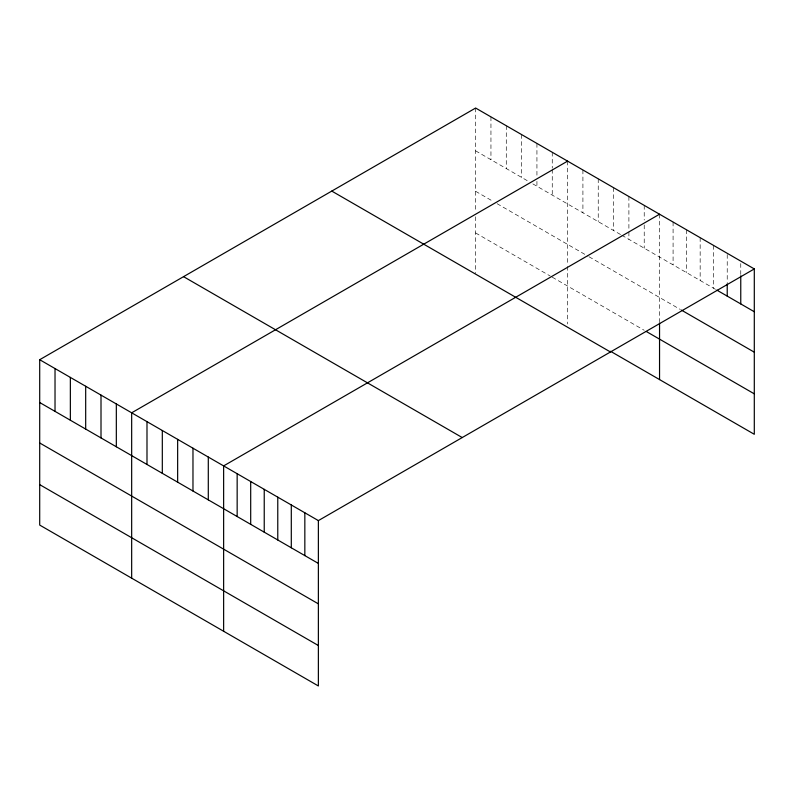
<?xml version="1.0" encoding="UTF-8"?>
<svg xmlns="http://www.w3.org/2000/svg" width="794" height="794" viewBox="0 0 794 794"><rect width="100%" height="100%" fill="white"/><g stroke="black" fill="none" stroke-linecap="round" stroke-linejoin="round"><path stroke-width="0.6" stroke-dasharray="3.97 2.98" d="M475.626 108.034L475.626 212.127M475.626 150.85L528.754 181.528M532.843 183.89L620.719 234.627M621.742 235.213L715.771 289.502M475.626 191.294L492.995 201.319M497.084 203.681L588.026 256.184M589.049 256.77L680.379 309.501M475.626 232.96L550.212 276.024M552.257 277.195L644.222 330.294M740.762 263.558L740.762 274.565M727.225 254.517L727.225 282.654M713.697 245.485L713.697 288.301M700.159 237.664L700.159 280.481M686.621 229.853L686.621 272.67M673.084 222.042L673.084 264.859M659.546 214.221L659.546 321.778M644.222 205.378L644.222 220.057M644.222 224.95L644.222 248.194M628.898 196.525L628.898 230.776M628.898 232.007L628.898 239.341M613.573 187.682L613.573 230.498M598.239 178.829L598.239 221.645M582.915 169.976L582.915 212.792M567.591 161.132L567.591 265.216M567.591 266.377L567.591 324.041M552.257 152.279L552.257 168.179M552.257 169.41L552.257 195.096M536.933 143.436L536.933 176.467M536.933 181.36L536.933 186.253M521.608 134.583L521.608 177.399M506.284 125.73L506.284 168.546M490.95 116.887L490.95 159.703M475.626 216.752L475.626 273.394"/><path stroke-width="1.19" d="M754.3 268.928L318.374 520.606L318.374 685.966L39.7 525.072L39.7 359.712L475.626 108.034L754.3 268.928L754.3 434.288L610.507 351.266M567.591 161.132L131.665 412.811L131.665 578.171M659.546 214.221L223.63 465.899L223.63 631.26M716.813 290.098L754.3 311.744M681.421 310.107L754.3 352.179M646.266 331.475L754.3 393.844M331.773 191.086L610.447 351.98M183.553 276.659L462.227 437.554M39.7 359.712L318.374 520.606M39.7 402.528L318.374 563.422M39.7 442.973L318.374 603.857M39.7 484.638L318.374 645.522M740.762 275.796L740.762 303.933M727.225 283.885L727.225 296.112M659.546 322.94L659.546 379.582M304.836 512.795L304.836 555.611M291.299 504.974L291.299 547.791M277.771 497.163L277.771 539.98M264.233 489.352L264.233 532.169M250.696 481.531L250.696 524.348M237.158 473.72L237.158 516.537M208.296 457.056L208.296 499.873M192.972 448.203L192.972 491.02M177.648 439.36L177.648 482.176M162.313 430.507L162.313 473.323M146.989 421.654L146.989 464.47M116.331 403.957L116.331 446.774M101.007 395.114L101.007 437.931M85.683 386.261L85.683 429.078M70.358 377.408L70.358 420.224M55.024 368.565L55.024 411.381"/></g></svg>
